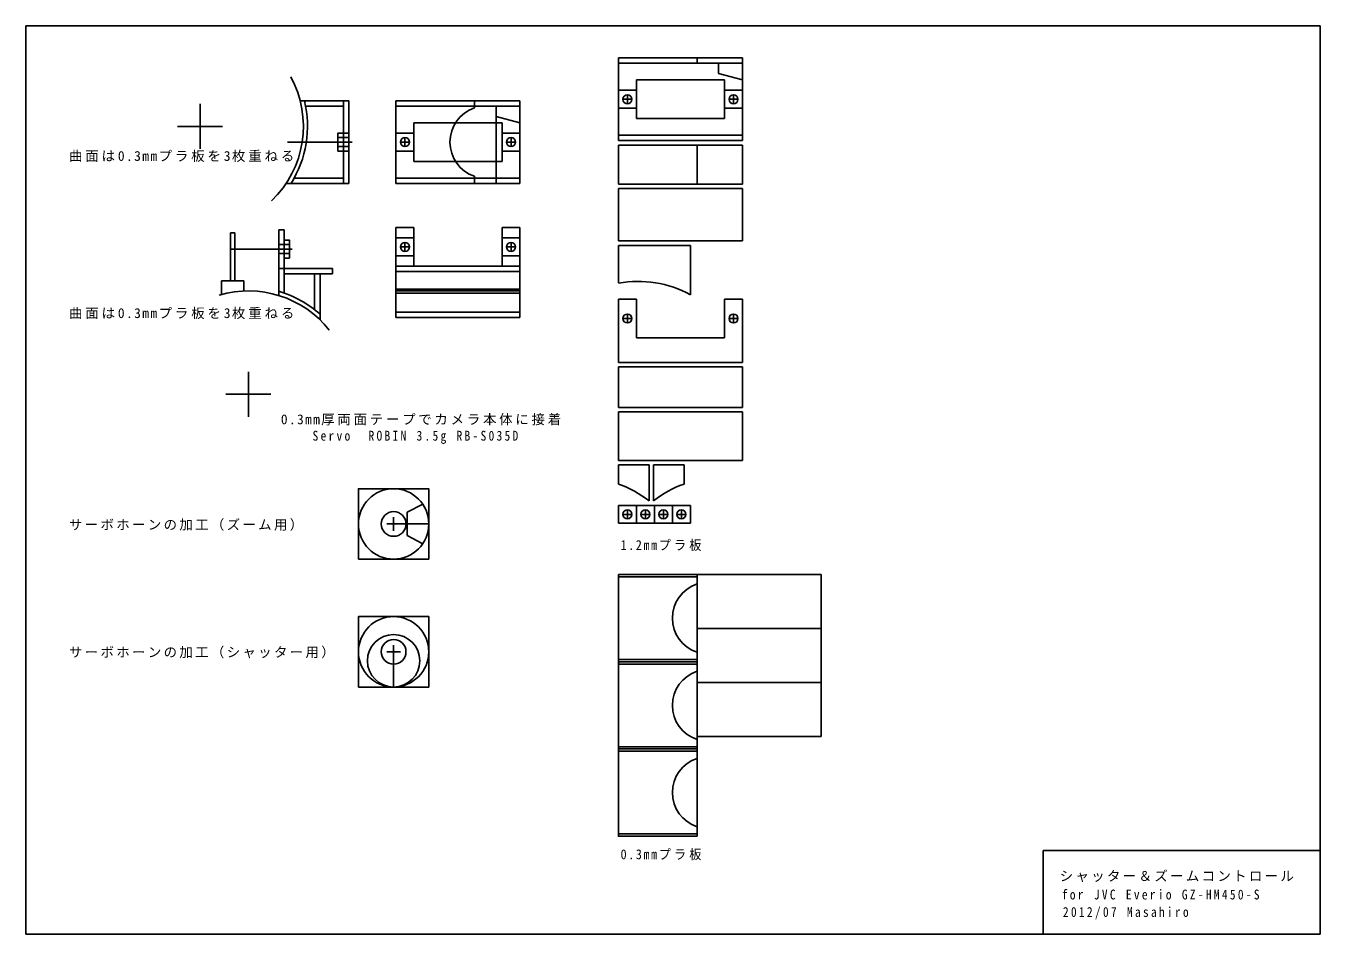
# Model space of a CAD drawing. Units: millimetres on the paper. Extents: x -144 to 144, y -101 to 101.
import ezdxf

# ---------------------------------------------------------------- set-up
doc = ezdxf.new("R2010")
doc.units = ezdxf.units.MM
doc.layers.add('0-0', color=7, linetype='Continuous')
doc.styles.add('ＭＳ ゴシック', font='')
doc.styles.get('ＭＳ ゴシック').set_extended_font_data('MS Gothic')

msp = doc.modelspace()

# ---------------------------------------------------------------- linework, layer by layer
at = {"layer": '0-0'}
for p, q in [((-12.138, 93.876), (-12.138, 75.476)), ((-12.138, 93.876), (15.462, 93.876)), ((-12.138, 92.676), (15.462, 92.676)), ((5.362, 93.876), (5.362, 92.676)), ((10.162, 92.676), (10.162, 90.396)), ((15.462, 93.876), (15.462, 75.476)), ((15.462, 88.976), (10.162, 90.396)), ((-8.138, 88.976), (-8.138, 80.376)), ((-8.138, 88.976), (11.462, 88.976)), ((11.462, 88.976), (11.462, 80.376)), ((-105.247, 83.658), (-105.247, 73.658)), ((-82.965, 84.358), (-72.147, 84.358)), ((-73.347, 84.358), (-73.347, 65.958)), ((-72.147, 84.358), (-72.147, 65.958)), ((-61.647, 84.358), (-61.647, 65.958)), ((-61.647, 84.358), (-34.047, 84.358)), ((-44.147, 84.358), (-44.147, 82.757)), ((-34.047, 84.358), (-34.047, 65.958)), ((-11.138, 84.676), (-9.138, 84.676)), ((-10.138, 85.676), (-10.138, 83.676)), ((12.462, 84.676), (14.462, 84.676)), ((13.462, 85.676), (13.462, 83.676)), ((-81.681, 83.158), (-73.347, 83.158)), ((-61.647, 83.158), (-34.047, 83.158)), ((-39.347, 83.158), (-39.347, 65.958)), ((-34.047, 79.458), (-39.347, 80.878)), ((-100.247, 78.658), (-110.247, 78.658)), ((-57.647, 79.458), (-57.647, 70.858)), ((-57.647, 79.458), (-38.047, 79.458)), ((-38.047, 79.458), (-38.047, 70.858)), ((-8.138, 80.376), (11.462, 80.376)), ((-75.35, 75.158), (-85.747, 75.158)), ((-75.35, 75.158), (-71.401, 75.158)), ((-72.147, 76.158), (-74.547, 76.158)), ((-60.647, 75.158), (-58.647, 75.158)), ((-59.647, 76.158), (-59.647, 74.158)), ((-37.047, 75.158), (-35.047, 75.158)), ((-36.047, 76.158), (-36.047, 74.158)), ((-12.138, 76.676), (15.462, 76.676)), ((-12.138, 75.476), (15.462, 75.476)), ((-12.138, 75.476), (15.462, 75.476)), ((-72.147, 74.158), (-74.547, 74.158)), ((-74.547, 73.158), (-72.147, 73.158)), ((-12.138, 74.476), (15.462, 74.476)), ((-12.138, 74.476), (-12.138, 65.788)), ((5.35, 74.476), (5.35, 65.788)), ((15.462, 74.476), (15.462, 65.788)), ((-57.647, 70.858), (-38.047, 70.858)), ((-84.296, 67.158), (-73.347, 67.158)), ((-61.647, 67.158), (-34.047, 67.158)), ((-44.147, 67.559), (-44.147, 65.958)), ((-86.072, 65.958), (-72.147, 65.958)), ((-61.647, 65.958), (-34.047, 65.958)), ((-12.138, 65.788), (15.462, 65.788)), ((-12.138, 64.822), (15.462, 64.822)), ((-12.138, 64.822), (-12.138, 53.168)), ((15.462, 64.822), (15.462, 53.168)), ((-98.493, 44.292), (-98.493, 54.96)), ((-97.493, 54.96), (-98.493, 54.96)), ((-97.493, 44.292), (-97.493, 54.96)), ((-86.543, 55.66), (-87.743, 55.66)), ((-87.743, 41.047), (-87.743, 55.66)), ((-86.543, 41.599), (-86.543, 55.66)), ((-61.647, 56.146), (-57.647, 56.146)), ((-61.647, 36.117), (-61.647, 56.146)), ((-57.647, 56.146), (-57.647, 47.546)), ((-38.047, 56.146), (-38.047, 47.546)), ((-38.047, 56.146), (-34.047, 56.146)), ((-34.047, 36.117), (-34.047, 56.146)), ((-85.343, 52.36), (-87.743, 52.36)), ((-60.647, 51.846), (-58.647, 51.846)), ((-59.647, 52.846), (-59.647, 50.846)), ((-37.047, 51.846), (-35.047, 51.846)), ((-36.047, 52.846), (-36.047, 50.846)), ((-12.138, 53.168), (15.462, 53.168)), ((-12.138, 43.835), (-12.138, 52.168)), ((-12.138, 52.168), (3.862, 52.168)), ((3.862, 41.22), (3.862, 52.168)), ((-84.754, 51.36), (-98.493, 51.36)), ((-85.343, 50.36), (-87.743, 50.36)), ((-86.543, 49.36), (-85.343, 49.36)), ((-61.647, 49.846), (-57.647, 49.846)), ((-75.743, 47.06), (-87.743, 47.06)), ((-75.743, 45.86), (-75.743, 47.06)), ((-61.647, 47.546), (-34.047, 47.546)), ((-61.647, 46.346), (-34.047, 46.346)), ((-100.493, 44.292), (-95.493, 44.292)), ((-100.493, 41.263), (-100.493, 44.292)), ((-95.493, 42.038), (-95.493, 44.292)), ((-75.743, 45.86), (-86.543, 45.86)), ((-79.743, 37.865), (-79.743, 45.86)), ((-78.543, 35.631), (-78.543, 45.86)), ((-61.647, 42.473), (-34.047, 42.473)), ((-61.647, 42.085), (-34.047, 42.085)), ((-61.647, 41.533), (-34.047, 41.533)), ((-12.138, 40.22), (-8.138, 40.22)), ((-12.138, 26.159), (-12.138, 40.22)), ((-12.138, 37.92), (-12.138, 33.92)), ((-8.138, 40.22), (-8.138, 31.62)), ((-8.138, 33.92), (-8.138, 37.92)), ((11.462, 40.22), (11.462, 31.62)), ((11.462, 40.22), (15.462, 40.22)), ((11.462, 37.92), (11.462, 33.92)), ((15.462, 26.159), (15.462, 40.22)), ((15.462, 33.92), (15.462, 37.92)), ((-61.647, 37.345), (-34.047, 37.345)), ((-61.647, 36.117), (-34.047, 36.117)), ((-11.138, 35.92), (-9.138, 35.92)), ((-10.138, 36.92), (-10.138, 34.92)), ((12.462, 35.92), (14.462, 35.92)), ((13.462, 36.92), (13.462, 34.92)), ((-8.138, 31.62), (11.462, 31.62)), ((-12.138, 26.159), (15.462, 26.159)), ((-94.493, 14.06), (-94.493, 24.06)), ((-94.493, 19.06), (-94.493, 24.06)), ((-12.138, 25.159), (15.462, 25.159)), ((-12.138, 16.158), (-12.138, 25.159)), ((-99.493, 19.06), (-89.493, 19.06)), ((-12.138, 15.158), (15.462, 15.158)), ((-12.138, 4.358), (-12.138, 15.158)), ((15.462, 4.358), (15.462, 15.158)), ((-12.138, 4.358), (15.462, 4.358)), ((-12.138, 3.358), (-12.138, -0.903)), ((-5.338, 3.358), (-12.138, 3.358)), ((-5.338, -4.637), (-5.338, 3.358)), ((-4.338, -4.637), (-4.338, 3.358)), ((-4.338, 3.358), (2.462, 3.358)), ((2.462, 3.358), (2.462, -0.903)), ((-59.12, -7.19), (-55.696, -5.37)), ((-12.138, -9.637), (-12.138, -5.637)), ((-12.138, -5.637), (3.862, -5.637)), ((-8.138, -9.637), (-8.138, -5.637)), ((-4.138, -9.637), (-4.138, -5.637)), ((-0.138, -9.637), (-0.138, -5.637)), ((3.862, -9.637), (3.862, -5.637)), ((-62.17, -8.274), (-62.17, -11.274)), ((-59.12, -7.19), (-59.12, -12.359)), ((-11.138, -7.637), (-9.138, -7.637)), ((-10.138, -8.637), (-10.138, -6.637)), ((-7.138, -7.637), (-5.138, -7.637)), ((-6.138, -8.637), (-6.138, -6.637)), ((-3.138, -7.637), (-1.138, -7.637)), ((-2.138, -8.637), (-2.138, -6.637)), ((0.862, -7.637), (2.862, -7.637)), ((1.862, -8.637), (1.862, -6.637)), ((-63.67, -9.774), (-54.34, -9.774)), ((-12.138, -9.637), (3.862, -9.637)), ((-59.12, -12.359), (-55.696, -14.179)), ((-12.138, -21.027), (5.362, -21.027)), ((-12.138, -21.027), (32.962, -21.027)), ((-12.138, -21.527), (5.362, -21.527)), ((5.362, -21.027), (5.362, -23.128)), ((5.362, -21.027), (32.962, -21.027)), ((5.362, -21.027), (5.362, -79.227)), ((32.962, -21.027), (32.962, -57.027)), ((-12.138, -28.727), (-12.138, -32.727)), ((5.362, -33.027), (32.962, -33.027)), ((-62.17, -36.712), (-62.17, -46.042)), ((-63.67, -38.212), (-60.67, -38.212)), ((-12.138, -39.927), (5.362, -39.927)), ((5.362, -38.326), (5.362, -40.427)), ((-12.138, -40.427), (5.362, -40.427)), ((-12.138, -40.927), (5.362, -40.927)), ((5.362, -40.427), (5.362, -42.528)), ((5.362, -45.027), (32.962, -45.027)), ((-12.138, -48.127), (-12.138, -52.127)), ((5.362, -57.027), (32.962, -57.027)), ((-12.138, -59.327), (5.362, -59.327)), ((-12.138, -59.827), (5.362, -59.827)), ((-12.138, -60.327), (5.362, -60.327)), ((5.362, -57.726), (5.362, -59.827)), ((5.362, -59.827), (5.362, -61.928)), ((-12.138, -67.527), (-12.138, -71.527)), ((5.362, -77.126), (5.362, -79.227)), ((-12.138, -78.727), (5.362, -78.727)), ((82.396, -82.396), (144, -82.396)), ((82.396, -101), (82.396, -82.396))]:
    msp.add_line(p, q, dxfattribs=at)
for points in [[(-144, -101), (144, -101), (144, 101), (-144, 101)], [(-12.138, 82.676), (-8.138, 82.676), (-8.138, 86.676), (-12.138, 86.676)], [(11.462, 82.676), (15.462, 82.676), (15.462, 86.676), (11.462, 86.676)], [(-61.647, 73.158), (-57.647, 73.158), (-57.647, 77.158), (-61.647, 77.158)], [(-38.047, 73.158), (-34.047, 73.158), (-34.047, 77.158), (-38.047, 77.158)], [(-38.047, 49.846), (-34.047, 49.846), (-34.047, 53.846), (-38.047, 53.846)], [(-70, -17.604), (-54.34, -17.604), (-54.34, -1.944), (-70, -1.944)], [(-70, -46.042), (-54.34, -46.042), (-54.34, -30.382), (-70, -30.382)]]:
    msp.add_lwpolyline(points, close=True, dxfattribs=at)
for points in [[(-72.147, 77.158), (-74.547, 77.158), (-74.547, 73.158)], [(-85.343, 49.36), (-85.343, 53.36), (-86.543, 53.36)], [(-57.647, 49.846), (-57.647, 53.846), (-61.647, 53.846), (-61.647, 49.846)], [(-12.138, 16.158), (15.462, 16.158), (15.462, 25.159)], [(-12.138, -21.027), (-12.138, -40.427), (5.362, -40.427)], [(-12.138, -40.427), (-12.138, -59.827), (5.362, -59.827)], [(-12.138, -59.827), (-12.138, -79.227), (5.362, -79.227)]]:
    msp.add_lwpolyline(points, dxfattribs=at)
for centre, radius in [((-10.138, 84.676), 1), ((13.462, 84.676), 1), ((-59.647, 75.158), 1), ((-36.047, 75.158), 1), ((-59.647, 51.846), 1), ((-36.047, 51.846), 1), ((-10.138, 35.92), 1), ((13.462, 35.92), 1), ((-62.17, -9.774), 7.83), ((-62.17, -9.774), 2.75), ((-10.138, -7.637), 1), ((-6.138, -7.637), 1), ((-2.138, -7.637), 1), ((1.862, -7.637), 1), ((-62.17, -38.212), 7.83), ((-62.17, -40.212), 5.83), ((-62.17, -38.212), 2.75)]:
    msp.add_circle(centre, radius, dxfattribs=at)
for centre, radius, start, end in [((-105.247, 78.658), 23, 313.85854, 28.66162), ((-105.247, 78.658), 23.9, 327.90121, 13.77272), ((-41.647, 75.158), 8, 108.20996, 251.79004), ((-7.638, 20.268), 23.9, 61.23805, 100.81034), ((-94.493, 19.06), 23, 38.43241, 106.37515), ((-94.493, 19.06), 23.9, 48.13606, 73.5949), ((-20.088, -23.442), 23.9, 51.89134, 70.57115), ((10.412, -23.442), 23.9, 109.42885, 128.10866), ((7.862, -30.727), 8, 108.20996, 251.79004), ((7.862, -50.127), 8, 108.20996, 251.79004), ((7.862, -69.527), 8, 108.20996, 251.79004)]:
    msp.add_arc(centre, radius, start, end, dxfattribs=at)

# ---------------------------------------------------------------- texts
at = {"layer": '0-0', "char_height": 2.199, "attachment_point": 7, "style": 'ＭＳ ゴシック'}
for s, insert in [('\\T1.21;曲面は0.3mmプラ板を3枚重ねる', (-134.418, 70.726)), ('\\T1.21;曲面は0.3mmプラ板を3枚重ねる', (-134.418, 35.769)), ('\\T1.2;0.3mm厚両面テープでカメラ本体に接着', (-87.257, 12.153)), ('\\T1.4;\\W0.85;Servo\\~\\~ROBIN\\~3.5g\\~RB-S035D', (-80.208, 8.021)), ('\\T1.17;サーボホーンの加工（ズーム用）', (-134.418, -11.316)), ('\\T1.26;\\W0.9;1.2mmプラ板', (-11.667, -15.799)), ('\\T1.17;サーボホーンの加工（シャッター用）', (-134.418, -39.674)), ('\\T1.26;\\W0.9;0.3mmプラ板', (-11.667, -84.583)), ('\\T1.17;シャッター＆ズームコントロール', (86.042, -89.444)), ('\\T1.4;\\W0.85;for\\~JVC\\~Everio\\~GZ-HM450-S', (86.528, -93.333)), ('\\T1.4;\\W0.85;2012/07\\~Masahiro', (86.771, -97.708))]:
    msp.add_mtext(s, dxfattribs=dict(at, insert=insert))

doc.saveas('drawing.dxf')
